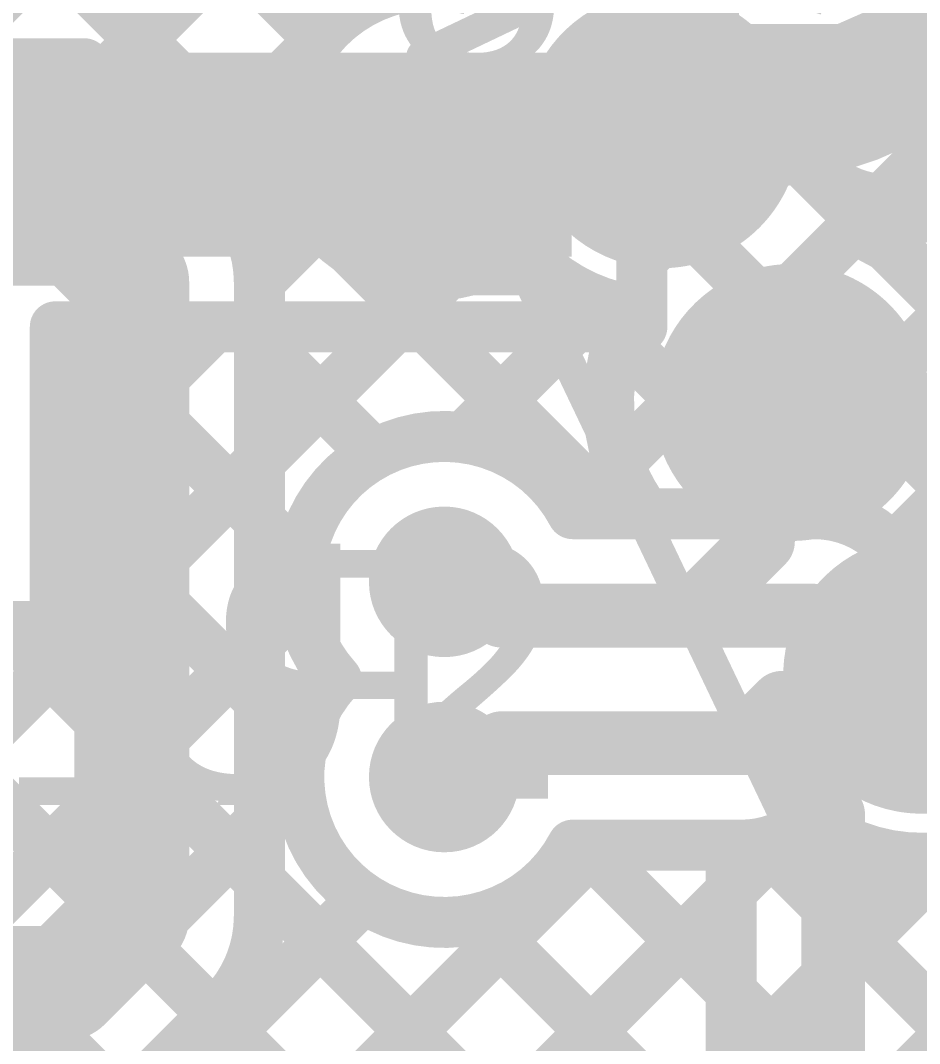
# Model space of a CAD drawing. Header units: millimetres. Extents: x -0.64 to 2.98, y -0.65 to 2.86.
# Drawn here: x 2.3775 to 2.5186, y 1.6376 to 1.7981 of the extents above; entities that cross this region are included whole.
import ezdxf

# ---------------------------------------------------------------- set-up
doc = ezdxf.new("R2010")
doc.units = ezdxf.units.MM
doc.header["$MEASUREMENT"] = 0
for name, color, linetype in [('BottomLayer', 5, 'Continuous'), ('BottomOverlay', 54, 'Continuous'), ('BottomPaste', 16, 'Continuous'), ('BottomSolder', 6, 'Continuous'), ('Mechanical2', 216, 'Continuous'), ('TopLayer', 1, 'Continuous'), ('TopOverlay', 2, 'Continuous'), ('TopPaste', 8, 'Continuous'), ('TopSolder', 216, 'Continuous'), ('ViaHoleLayer', 16, 'Continuous')]:
    doc.layers.add(name, color=color, linetype=linetype)
doc.styles.add('Arial', font='', dxfattribs={"height": 0.2})
doc.styles.get('Arial').set_extended_font_data('Arial')

# ---------------------------------------------------------------- blocks, each defined once
blk = doc.blocks.new('SPM0687LR5H_1_234')
at = {"layer": 'TopLayer'}
h = blk.add_hatch(color=1, dxfattribs=at)
edge = h.paths.add_edge_path()
edge.add_arc((-0.0474, 0.06705), 0.01772, 0, 360)
h = blk.add_hatch(color=1, dxfattribs=at)
edge = h.paths.add_edge_path()
edge.add_arc((0, 0.06705), 0.01772, 0, 360)
h = blk.add_hatch(color=1, dxfattribs=at)
edge = h.paths.add_edge_path()
edge.add_arc((0.0474, 0.06705), 0.01772, 0, 360)
at = {"layer": 'TopPaste'}
h = blk.add_hatch(color=8, dxfattribs=at)
edge = h.paths.add_edge_path()
edge.add_arc((-0.0474, 0.06705), 0.01772, 0, 360)
h = blk.add_hatch(color=8, dxfattribs=at)
edge = h.paths.add_edge_path()
edge.add_arc((0, 0.06705), 0.01772, 0, 360)
h = blk.add_hatch(color=8, dxfattribs=at)
edge = h.paths.add_edge_path()
edge.add_arc((0.0474, 0.06705), 0.01772, 0, 360)
at = {"layer": 'TopSolder'}
h = blk.add_hatch(color=216, dxfattribs=at)
edge = h.paths.add_edge_path()
edge.add_arc((-0.0474, 0.06705), 0.02172, 0, 360)
h = blk.add_hatch(color=216, dxfattribs=at)
edge = h.paths.add_edge_path()
edge.add_arc((0, 0.06705), 0.02172, 0, 360)
h = blk.add_hatch(color=216, dxfattribs=at)
edge = h.paths.add_edge_path()
edge.add_arc((0.0474, 0.06705), 0.02172, 0, 360)
at = {"layer": 'TopOverlay', "const_width": 0.005}
for points in [[(-0.07402, 0.09591), (-0.07402, -0.10591)], [(0.07402, 0.09591), (-0.07402, 0.09591)], [(0.07402, 0.09591), (0.07402, -0.10591)]]:
    blk.add_lwpolyline(points, dxfattribs=at)
at = {"layer": 'TopOverlay', "const_width": 0.0025}
for points in [[(-0.07527, 0.09591, 1), (-0.07277, 0.09591, 1)], [(-0.07527, 0.09591, 1), (-0.07277, 0.09591, 1)], [(0.07277, 0.09591, 1), (0.07527, 0.09591, 1)], [(0.07277, 0.09591, 1), (0.07527, 0.09591, 1)]]:
    blk.add_lwpolyline(points, format="xyb", close=True, dxfattribs=at)
blk = doc.blocks.new('CAP_0402_B_361')
at = {"layer": 'BottomLayer'}
for points in [[(-0.0095, 0.0125), (-0.0095, -0.0125), (-0.0275, -0.0125), (-0.0275, 0.0125)], [(0.0275, 0.0125), (0.0275, -0.0125), (0.0095, -0.0125), (0.0095, 0.0125)]]:
    blk.add_hatch(color=5, dxfattribs=at).paths.add_polyline_path(points)
at = {"layer": 'BottomPaste'}
for points in [[(-0.0095, 0.0125), (-0.0095, -0.0125), (-0.0275, -0.0125), (-0.0275, 0.0125)], [(0.0275, 0.0125), (0.0275, -0.0125), (0.0095, -0.0125), (0.0095, 0.0125)]]:
    blk.add_hatch(color=16, dxfattribs=at).paths.add_polyline_path(points)
at = {"layer": 'BottomSolder'}
for points in [[(-0.00714, 0.01486), (-0.00714, -0.01486), (-0.02986, -0.01486), (-0.02986, 0.01486)], [(0.02986, 0.01486), (0.02986, -0.01486), (0.00714, -0.01486), (0.00714, 0.01486)]]:
    blk.add_hatch(color=6, dxfattribs=at).paths.add_polyline_path(points)
at = {"layer": 'BottomOverlay', "const_width": 0.005}
for points in [[(-0.031, 0.016), (-0.031, -0.016)], [(-0.031, 0.016), (-0.011, 0.016)], [(0.011, 0.016), (0.031, 0.016)], [(0.031, 0.016), (0.031, -0.016)], [(-0.031, -0.016), (-0.011, -0.016)], [(0.011, -0.016), (0.031, -0.016)]]:
    blk.add_lwpolyline(points, dxfattribs=at)
at = {"layer": 'BottomOverlay', "const_width": 0.0025}
for points in [[(-0.03225, 0.016, 1), (-0.02975, 0.016, 1)], [(-0.03225, 0.016, 1), (-0.02975, 0.016, 1)], [(-0.01225, 0.016, 1), (-0.00975, 0.016, 1)], [(0.00975, 0.016, 1), (0.01225, 0.016, 1)], [(0.02975, 0.016, 1), (0.03225, 0.016, 1)], [(0.02975, 0.016, 1), (0.03225, 0.016, 1)], [(-0.03225, -0.016, 1), (-0.02975, -0.016, 1)], [(-0.03225, -0.016, 1), (-0.02975, -0.016, 1)], [(-0.01225, -0.016, 1), (-0.00975, -0.016, 1)], [(0.00975, -0.016, 1), (0.01225, -0.016, 1)], [(0.02975, -0.016, 1), (0.03225, -0.016, 1)], [(0.02975, -0.016, 1), (0.03225, -0.016, 1)]]:
    blk.add_lwpolyline(points, format="xyb", close=True, dxfattribs=at)
blk = doc.blocks.new('C___0402_B_365')
at = {"layer": 'BottomLayer'}
for points in [[(-0.0095, 0.0125), (-0.0095, -0.0125), (-0.0275, -0.0125), (-0.0275, 0.0125)], [(0.0275, 0.0125), (0.0275, -0.0125), (0.0095, -0.0125), (0.0095, 0.0125)]]:
    blk.add_hatch(color=5, dxfattribs=at).paths.add_polyline_path(points)
at = {"layer": 'BottomPaste'}
for points in [[(-0.0095, 0.0125), (-0.0095, -0.0125), (-0.0275, -0.0125), (-0.0275, 0.0125)], [(0.0275, 0.0125), (0.0275, -0.0125), (0.0095, -0.0125), (0.0095, 0.0125)]]:
    blk.add_hatch(color=16, dxfattribs=at).paths.add_polyline_path(points)
at = {"layer": 'BottomSolder'}
for points in [[(-0.00714, 0.01486), (-0.00714, -0.01486), (-0.02986, -0.01486), (-0.02986, 0.01486)], [(0.02986, 0.01486), (0.02986, -0.01486), (0.00714, -0.01486), (0.00714, 0.01486)]]:
    blk.add_hatch(color=6, dxfattribs=at).paths.add_polyline_path(points)
at = {"layer": 'BottomOverlay', "const_width": 0.005}
for points in [[(-0.031, 0.016), (-0.031, -0.016)], [(-0.031, 0.016), (-0.011, 0.016)], [(0.011, 0.016), (0.031, 0.016)], [(0.031, 0.016), (0.031, -0.016)], [(-0.031, -0.016), (-0.011, -0.016)], [(0.011, -0.016), (0.031, -0.016)]]:
    blk.add_lwpolyline(points, dxfattribs=at)
at = {"layer": 'BottomOverlay', "const_width": 0.0025}
for points in [[(-0.03225, 0.016, 1), (-0.02975, 0.016, 1)], [(-0.03225, 0.016, 1), (-0.02975, 0.016, 1)], [(-0.01225, 0.016, 1), (-0.00975, 0.016, 1)], [(0.00975, 0.016, 1), (0.01225, 0.016, 1)], [(0.02975, 0.016, 1), (0.03225, 0.016, 1)], [(0.02975, 0.016, 1), (0.03225, 0.016, 1)], [(-0.03225, -0.016, 1), (-0.02975, -0.016, 1)], [(-0.03225, -0.016, 1), (-0.02975, -0.016, 1)], [(-0.01225, -0.016, 1), (-0.00975, -0.016, 1)], [(0.00975, -0.016, 1), (0.01225, -0.016, 1)], [(0.02975, -0.016, 1), (0.03225, -0.016, 1)], [(0.02975, -0.016, 1), (0.03225, -0.016, 1)]]:
    blk.add_lwpolyline(points, format="xyb", close=True, dxfattribs=at)

msp = doc.modelspace()

# ---------------------------------------------------------------- hatches: boundary and pattern name
at = {"layer": 'BottomLayer'}
msp.add_hatch(color=5, dxfattribs=at).paths.add_polyline_path([(2.343, 1.761), (2.464, 1.761), (2.464, 1.793), (2.343, 1.793)])
h = msp.add_hatch(color=5, dxfattribs=at)
edge = h.paths.add_edge_path()
edge.add_arc((2.44208, 1.78092), 0.01181, 0, 360)
h = msp.add_hatch(color=5, dxfattribs=at)
edge = h.paths.add_edge_path()
edge.add_arc((2.444, 1.71), 0.01181, 0, 360)
h = msp.add_hatch(color=5, dxfattribs=at)
edge = h.paths.add_edge_path()
edge.add_arc((2.444, 1.67938), 0.01181, 0, 360)
at = {"layer": 'BottomSolder'}
h = msp.add_hatch(color=6, dxfattribs=at)
edge = h.paths.add_edge_path()
edge.add_arc((2.44208, 1.78092), 0.00791, 0, 360)
h = msp.add_hatch(color=6, dxfattribs=at)
edge = h.paths.add_edge_path()
edge.add_arc((2.444, 1.71), 0.00791, 0, 360)
h = msp.add_hatch(color=6, dxfattribs=at)
edge = h.paths.add_edge_path()
edge.add_arc((2.444, 1.67938), 0.00791, 0, 360)
at = {"layer": 'TopLayer'}
h = msp.add_hatch(color=1, dxfattribs=at)
edge = h.paths.add_edge_path()
edge.add_arc((2.44208, 1.78092), 0.01181, 0, 360)
h = msp.add_hatch(color=1, dxfattribs=at)
edge = h.paths.add_edge_path()
edge.add_arc((2.444, 1.71), 0.01181, 0, 360)
h = msp.add_hatch(color=1, dxfattribs=at)
edge = h.paths.add_edge_path()
edge.add_arc((2.444, 1.67938), 0.01181, 0, 360)
at = {"layer": 'TopSolder'}
h = msp.add_hatch(color=216, dxfattribs=at)
edge = h.paths.add_edge_path()
edge.add_arc((2.44208, 1.78092), 0.00791, 0, 360)
h = msp.add_hatch(color=216, dxfattribs=at)
edge = h.paths.add_edge_path()
edge.add_arc((2.444, 1.71), 0.00791, 0, 360)
h = msp.add_hatch(color=216, dxfattribs=at)
edge = h.paths.add_edge_path()
edge.add_arc((2.444, 1.67938), 0.00791, 0, 360)
at = {"layer": 'ViaHoleLayer'}
h = msp.add_hatch(color=16, dxfattribs=at)
edge = h.paths.add_edge_path()
edge.add_arc((2.44208, 1.78092), 0.00591, 0, 360)
h = msp.add_hatch(color=16, dxfattribs=at)
edge = h.paths.add_edge_path()
edge.add_arc((2.444, 1.71), 0.00591, 0, 360)
h = msp.add_hatch(color=16, dxfattribs=at)
edge = h.paths.add_edge_path()
edge.add_arc((2.444, 1.67938), 0.00591, 0, 360)

# ---------------------------------------------------------------- linework, layer by layer
at = {"layer": 'BottomLayer'}
for points, const_width in [([(2.46389, 1.72117), (2.53622, 1.7935)], 0.008), ([(2.475, 1.76057), (2.50793, 1.7935)], 0.008), ([(2.485, 1.7935), (2.54931, 1.7935)], 0.008), ([(2.51093, 1.7935), (2.623, 1.68143)], 0.008), ([(2.475, 1.75), (2.475, 1.791)], 0.008), ([(2.475, 1.791), (2.485, 1.791)], 0.008), ([(2.485, 1.79114), (2.623, 1.65314)], 0.008), ([(2.49169, 1.72069), (2.5569, 1.7859)], 0.008), ([(2.475, 1.77286), (2.623, 1.62486)], 0.008), ([(2.51436, 1.71507), (2.56292, 1.76364)], 0.008), ([(2.34594, 1.65979), (2.43615, 1.75)], 0.008), ([(2.383, 1.75), (2.475, 1.75)], 0.008), ([(2.383, 1.72514), (2.40786, 1.75)], 0.008), ([(2.383, 1.703), (2.383, 1.75)], 0.008), ([(2.38472, 1.75), (2.42143, 1.71329)], 0.008), ([(2.41301, 1.75), (2.43302, 1.72999)], 0.008), ([(2.44129, 1.75), (2.4706, 1.72069)], 0.008), ([(2.44704, 1.73261), (2.46443, 1.75)], 0.008), ([(2.46958, 1.75), (2.49889, 1.72069)], 0.008), ([(2.383, 1.72344), (2.4218, 1.68464)], 0.008), ([(2.46415, 1.72069), (2.50212, 1.72069)], 0.008), ([(2.51344, 1.71599), (2.5363, 1.69313)], 0.008), ([(2.44031, 1.71), (2.444, 1.71)], 0.01), ([(2.444, 1.71), (2.44769, 1.71)], 0.01), ([(2.44769, 1.71), (2.453, 1.70469)], 0.01), ([(2.33734, 1.62291), (2.42139, 1.70696)], 0.008), ([(2.453, 1.70469), (2.50212, 1.70469)], 0.01), ([(2.50212, 1.70469), (2.525, 1.6818)], 0.01), ([(2.34594, 1.703), (2.383, 1.703)], 0.008), ([(2.34687, 1.703), (2.489, 1.56087)], 0.008), ([(2.37515, 1.703), (2.489, 1.58915)], 0.008), ([(2.44769, 1.67938), (2.453, 1.68469)], 0.01), ([(2.453, 1.68469), (2.49383, 1.68469)], 0.01), ([(2.49383, 1.68469), (2.505, 1.67352)], 0.01), ([(2.44031, 1.67938), (2.444, 1.67938)], 0.01), ([(2.444, 1.67938), (2.44769, 1.67938)], 0.01), ([(2.34271, 1.59999), (2.42121, 1.67849)], 0.008), ([(2.34594, 1.67565), (2.489, 1.53259)], 0.008), ([(2.505, 1.474), (2.505, 1.67352)], 0.01), ([(2.363, 1.56371), (2.46797, 1.66869)], 0.008), ([(2.46415, 1.66869), (2.4872, 1.66869)], 0.008), ([(2.46603, 1.66869), (2.489, 1.64572)], 0.008), ([(2.489, 1.48063), (2.489, 1.66689)], 0.008), ([(2.348, 1.577), (2.43138, 1.66038)], 0.008), ([(2.363, 1.53543), (2.489, 1.66143)], 0.008), ([(2.44926, 1.65718), (2.489, 1.61744)], 0.008)]:
    msp.add_lwpolyline(points, dxfattribs=dict(at, const_width=const_width))
for points, const_width in [([(2.483, 1.7935, 1), (2.487, 1.7935, 1)], 0.004), ([(2.50593, 1.7935, 1), (2.50993, 1.7935, 1)], 0.004), ([(2.50893, 1.7935, 1), (2.51293, 1.7935, 1)], 0.004), ([(2.473, 1.791, 1), (2.477, 1.791, 1)], 0.004), ([(2.473, 1.791, 1), (2.477, 1.791, 1)], 0.004), ([(2.483, 1.79114, 1), (2.487, 1.79114, 1)], 0.004), ([(2.483, 1.791, 1), (2.487, 1.791, 1)], 0.004), ([(2.473, 1.77286, 1), (2.477, 1.77286, 1)], 0.004), ([(2.473, 1.76057, 1), (2.477, 1.76057, 1)], 0.004), ([(2.381, 1.75, 1), (2.385, 1.75, 1)], 0.004), ([(2.381, 1.75, 1), (2.385, 1.75, 1)], 0.004), ([(2.38272, 1.75, 1), (2.38672, 1.75, 1)], 0.004), ([(2.40586, 1.75, 1), (2.40986, 1.75, 1)], 0.004), ([(2.41101, 1.75, 1), (2.41501, 1.75, 1)], 0.004), ([(2.43415, 1.75, 1), (2.43815, 1.75, 1)], 0.004), ([(2.43929, 1.75, 1), (2.44329, 1.75, 1)], 0.004), ([(2.46243, 1.75, 1), (2.46643, 1.75, 1)], 0.004), ([(2.46758, 1.75, 1), (2.47158, 1.75, 1)], 0.004), ([(2.473, 1.75, 1), (2.477, 1.75, 1)], 0.004), ([(2.473, 1.75, 1), (2.477, 1.75, 1)], 0.004), ([(2.44504, 1.73261, 1), (2.44904, 1.73261, 1)], 0.004), ([(2.43102, 1.72999, 1), (2.43502, 1.72999, 1)], 0.004), ([(2.381, 1.72514, 1), (2.385, 1.72514, 1)], 0.004), ([(2.381, 1.72344, 1), (2.385, 1.72344, 1)], 0.004), ([(2.46189, 1.72117, 1), (2.46589, 1.72117, 1)], 0.004), ([(2.46215, 1.72069, 1), (2.46615, 1.72069, 1)], 0.004), ([(2.46215, 1.72069, 1), (2.46615, 1.72069, 1)], 0.004), ([(2.4686, 1.72069, 1), (2.4726, 1.72069, 1)], 0.004), ([(2.48969, 1.72069, 1), (2.49369, 1.72069, 1)], 0.004), ([(2.49689, 1.72069, 1), (2.50089, 1.72069, 1)], 0.004), ([(2.50012, 1.72069, 1), (2.50412, 1.72069, 1)], 0.004), ([(2.50012, 1.72069, 1), (2.50412, 1.72069, 1)], 0.004), ([(2.50012, 1.72069, 1), (2.50412, 1.72069, 1)], 0.004), ([(2.51143, 1.716, 1), (2.51543, 1.716, 1)], 0.004), ([(2.51144, 1.71599, 1), (2.51544, 1.71599, 1)], 0.004), ([(2.51144, 1.71599, 1), (2.51544, 1.71599, 1)], 0.004), ([(2.51236, 1.71507, 1), (2.51636, 1.71507, 1)], 0.004), ([(2.41943, 1.71329, 1), (2.42343, 1.71329, 1)], 0.004), ([(2.43781, 1.71, 1), (2.44281, 1.71, 1)], 0.005), ([(2.4415, 1.71, 1), (2.4465, 1.71, 1)], 0.005), ([(2.4415, 1.71, 1), (2.4465, 1.71, 1)], 0.005), ([(2.44519, 1.71, 1), (2.45019, 1.71, 1)], 0.005), ([(2.44519, 1.71, 1), (2.45019, 1.71, 1)], 0.005), ([(2.41939, 1.70696, 1), (2.42339, 1.70696, 1)], 0.004), ([(2.4505, 1.70469, 1), (2.4555, 1.70469, 1)], 0.005), ([(2.4505, 1.70469, 1), (2.4555, 1.70469, 1)], 0.005), ([(2.49962, 1.70469, 1), (2.50462, 1.70469, 1)], 0.005), ([(2.49962, 1.70469, 1), (2.50462, 1.70469, 1)], 0.005), ([(2.37315, 1.703, 1), (2.37715, 1.703, 1)], 0.004), ([(2.381, 1.703, 1), (2.385, 1.703, 1)], 0.004), ([(2.381, 1.703, 1), (2.385, 1.703, 1)], 0.004), ([(2.42509, 1.69469, 1), (2.42909, 1.69469, 1)], 0.004), ([(2.42509, 1.69469, 1), (2.42909, 1.69469, 1)], 0.004), ([(2.4198, 1.68464, 1), (2.4238, 1.68464, 1)], 0.004), ([(2.4505, 1.68469, 1), (2.4555, 1.68469, 1)], 0.005), ([(2.4505, 1.68469, 1), (2.4555, 1.68469, 1)], 0.005), ([(2.49133, 1.68469, 1), (2.49633, 1.68469, 1)], 0.005), ([(2.49133, 1.68469, 1), (2.49633, 1.68469, 1)], 0.005), ([(2.43781, 1.67938, 1), (2.44281, 1.67938, 1)], 0.005), ([(2.4415, 1.67938, 1), (2.4465, 1.67938, 1)], 0.005), ([(2.4415, 1.67938, 1), (2.4465, 1.67938, 1)], 0.005), ([(2.44519, 1.67938, 1), (2.45019, 1.67938, 1)], 0.005), ([(2.44519, 1.67938, 1), (2.45019, 1.67938, 1)], 0.005), ([(2.41921, 1.67849, 1), (2.42321, 1.67849, 1)], 0.004), ([(2.5025, 1.67352, 1), (2.5075, 1.67352, 1)], 0.005), ([(2.5025, 1.67352, 1), (2.5075, 1.67352, 1)], 0.005), ([(2.46215, 1.66869, 1), (2.46615, 1.66869, 1)], 0.004), ([(2.46215, 1.66869, 1), (2.46615, 1.66869, 1)], 0.004), ([(2.46403, 1.66869, 1), (2.46803, 1.66869, 1)], 0.004), ([(2.46597, 1.66869, 1), (2.46997, 1.66869, 1)], 0.004), ([(2.4852, 1.66869, 1), (2.4892, 1.66869, 1)], 0.004), ([(2.487, 1.66689, 1), (2.491, 1.66689, 1)], 0.004), ([(2.42938, 1.66038, 1), (2.43338, 1.66038, 1)], 0.004), ([(2.487, 1.66143, 1), (2.491, 1.66143, 1)], 0.004), ([(2.44726, 1.65718, 1), (2.45126, 1.65718, 1)], 0.004), ([(2.487, 1.64572, 1), (2.491, 1.64572, 1)], 0.004)]:
    msp.add_lwpolyline(points, format="xyb", close=True, dxfattribs=dict(at, const_width=const_width))
at = {"layer": 'BottomLayer', "const_width": 0.008}
for points in [[(2.42709, 1.69469, -1.132461), (2.46415, 1.72069)], [(2.50212, 1.72069, -0.198912), (2.51343, 1.716)], [(2.50212, 1.72069, -0.199231), (2.51344, 1.71599)], [(2.46415, 1.66869, -1.132461), (2.42709, 1.69469)]]:
    msp.add_lwpolyline(points, format="xyb", dxfattribs=at)
at = {"layer": 'Mechanical2', "const_width": 0.01}
msp.add_lwpolyline([(1.75783, 2.80917, -6.230382), (0.64896, 2.81029)], format="xyb", dxfattribs=at)
at = {"layer": 'TopLayer'}
for points, const_width in [([(2.561, 1.86384, -0.414214), (2.47808, 1.78092)], 0.022), ([(2.44811, 1.75892, -1.310882), (2.44811, 1.80292)], 0.008), ([(2.38753, 1.78544, -0.186064), (2.40068, 1.77961)], 0.008), ([(2.38753, 1.78544, -0.186645), (2.40071, 1.77957)], 0.008), ([(2.54445, 1.78258, -0.092433), (2.51071, 1.76412)], 0.008), ([(2.40911, 1.77117, -0.199496), (2.415, 1.757)], 0.008), ([(2.40914, 1.77114, -0.198912), (2.415, 1.757)], 0.008), ([(2.51071, 1.76412, -0.173235), (2.5244, 1.7505)], 0.008), ([(2.47365, 1.75255, -0.136613), (2.45962, 1.75892)], 0.008), ([(2.47256, 1.72577, -0.247579), (2.47365, 1.75255)], 0.008), ([(2.42709, 1.69469, -1.132461), (2.46415, 1.72069)], 0.008), ([(2.47567, 1.72069, -0.05202), (2.47256, 1.72577)], 0.008), ([(2.46415, 1.66869, -1.132461), (2.42709, 1.69469)], 0.008), ([(2.54761, 1.69535, -0.624535), (2.50123, 1.67271)], 0.008), ([(2.50123, 1.67271, -0.183073), (2.49063, 1.66869)], 0.008), ([(2.50123, 1.67271, -0.183073), (2.49063, 1.66869)], 0.008), ([(2.415, 1.65754, -0.199496), (2.40911, 1.64337)], 0.008), ([(2.415, 1.65754, -0.198912), (2.40914, 1.6434)], 0.008)]:
    msp.add_lwpolyline(points, format="xyb", dxfattribs=dict(at, const_width=const_width))
for points, const_width in [([(2.36023, 1.83106), (2.42326, 1.76803)], 0.008), ([(2.36429, 1.79127), (2.40407, 1.83106)], 0.008), ([(2.38851, 1.83106), (2.42433, 1.79525)], 0.008), ([(2.38753, 1.78623), (2.42197, 1.82068)], 0.008), ([(2.42958, 1.8), (2.44681, 1.81723)], 0.008), ([(2.40493, 1.77535), (2.423, 1.79342)], 0.008), ([(2.328, 1.79127), (2.38753, 1.79127)], 0.008), ([(2.38753, 1.78544), (2.38753, 1.79127)], 0.008), ([(2.44208, 1.78092), (2.47808, 1.78092)], 0.022), ([(2.40071, 1.77957), (2.40911, 1.77117)], 0.008), ([(2.35187, 1.76546), (2.38654, 1.76546)], 0.018), ([(2.38654, 1.76546), (2.395, 1.757)], 0.018), ([(2.415, 1.75714), (2.42439, 1.76652)], 0.008), ([(2.395, 1.65754), (2.395, 1.757)], 0.018), ([(2.4292, 1.7621), (2.4706, 1.72069)], 0.008), ([(2.415, 1.72885), (2.44437, 1.75822)], 0.008), ([(2.44811, 1.75892), (2.45962, 1.75892)], 0.008), ([(2.415, 1.65754), (2.415, 1.757)], 0.008), ([(2.46325, 1.75633), (2.47153, 1.74804)], 0.008), ([(2.44704, 1.73261), (2.46834, 1.7539)], 0.008), ([(2.415, 1.74801), (2.43302, 1.72999)], 0.008), ([(2.494, 1.73366), (2.49848, 1.73814)], 0.01), ([(2.494, 1.71635), (2.494, 1.73366)], 0.01), ([(2.38753, 1.50339), (2.61618, 1.73205)], 0.008), ([(2.46389, 1.72117), (2.47138, 1.72866)], 0.008), ([(2.415, 1.71972), (2.42143, 1.71329)], 0.008), ([(2.46415, 1.72069), (2.47567, 1.72069)], 0.008), ([(2.48235, 1.70469), (2.494, 1.71635)], 0.01), ([(2.415, 1.70057), (2.42139, 1.70696)], 0.008), ([(2.453, 1.70469), (2.48235, 1.70469)], 0.01), ([(2.51456, 1.69102), (2.51889, 1.69535)], 0.01), ([(2.415, 1.69144), (2.4218, 1.68464)], 0.008), ([(2.49063, 1.68469), (2.49696, 1.69102)], 0.01), ([(2.49696, 1.69102), (2.51456, 1.69102)], 0.01), ([(2.453, 1.68469), (2.49063, 1.68469)], 0.01), ([(2.415, 1.67228), (2.42121, 1.67849)], 0.008), ([(2.34984, 1.52227), (2.49812, 1.67055)], 0.008), ([(2.331, 1.53171), (2.46797, 1.66869)], 0.008), ([(2.46415, 1.66869), (2.49063, 1.66869)], 0.008), ([(2.46603, 1.66869), (2.70674, 1.42799)], 0.008), ([(2.49397, 1.66904), (2.70674, 1.45627)], 0.008), ([(2.37813, 1.52227), (2.52275, 1.6669)], 0.008), ([(2.38446, 1.647), (2.395, 1.65754)], 0.018), ([(2.415, 1.66315), (2.70674, 1.37142)], 0.008), ([(2.331, 1.56), (2.43138, 1.66038)], 0.008), ([(2.44926, 1.65718), (2.70674, 1.3997)], 0.008), ([(2.2885, 1.647), (2.38446, 1.647)], 0.018), ([(2.39863, 1.63289), (2.40911, 1.64337)], 0.008), ([(2.40781, 1.64207), (2.70674, 1.34313)], 0.008)]:
    msp.add_lwpolyline(points, dxfattribs=dict(at, const_width=const_width))
for points, const_width in [([(2.42758, 1.8, 1), (2.43158, 1.8, 1)], 0.004), ([(2.42233, 1.79525, 1), (2.42633, 1.79525, 1)], 0.004), ([(2.421, 1.79342, 1), (2.425, 1.79342, 1)], 0.004), ([(2.38553, 1.79127, 1), (2.38953, 1.79127, 1)], 0.004), ([(2.38553, 1.79127, 1), (2.38953, 1.79127, 1)], 0.004), ([(2.43658, 1.78092, 1), (2.44758, 1.78092, 1)], 0.011), ([(2.47258, 1.78092, 1), (2.48358, 1.78092, 1)], 0.011), ([(2.47258, 1.78092, 1), (2.48358, 1.78092, 1)], 0.011), ([(2.38553, 1.78623, 1), (2.38953, 1.78623, 1)], 0.004), ([(2.38553, 1.78544, 1), (2.38953, 1.78544, 1)], 0.004), ([(2.38553, 1.78544, 1), (2.38953, 1.78544, 1)], 0.004), ([(2.38553, 1.78544, 1), (2.38953, 1.78544, 1)], 0.004), ([(2.39868, 1.77961, 1), (2.40268, 1.77961, 1)], 0.004), ([(2.39871, 1.77957, 1), (2.40271, 1.77957, 1)], 0.004), ([(2.39871, 1.77957, 1), (2.40271, 1.77957, 1)], 0.004), ([(2.40293, 1.77535, 1), (2.40693, 1.77535, 1)], 0.004), ([(2.40711, 1.77117, 1), (2.41111, 1.77117, 1)], 0.004), ([(2.40711, 1.77117, 1), (2.41111, 1.77117, 1)], 0.004), ([(2.40714, 1.77114, 1), (2.41114, 1.77114, 1)], 0.004), ([(2.38204, 1.76546, 1), (2.39104, 1.76546, 1)], 0.009), ([(2.38204, 1.76546, 1), (2.39104, 1.76546, 1)], 0.009), ([(2.42126, 1.76803, 1), (2.42526, 1.76803, 1)], 0.004), ([(2.42239, 1.76652, 1), (2.42639, 1.76652, 1)], 0.004), ([(2.50871, 1.76412, 1), (2.51271, 1.76412, 1)], 0.004), ([(2.50871, 1.76412, 1), (2.51271, 1.76412, 1)], 0.004), ([(2.3905, 1.757, 1), (2.3995, 1.757, 1)], 0.009), ([(2.3905, 1.757, 1), (2.3995, 1.757, 1)], 0.009), ([(2.4272, 1.7621, 1), (2.4312, 1.7621, 1)], 0.004), ([(2.44237, 1.75822, 1), (2.44637, 1.75822, 1)], 0.004), ([(2.44611, 1.75892, 1), (2.45011, 1.75892, 1)], 0.004), ([(2.44611, 1.75892, 1), (2.45011, 1.75892, 1)], 0.004), ([(2.45762, 1.75892, 1), (2.46162, 1.75892, 1)], 0.004), ([(2.45762, 1.75892, 1), (2.46162, 1.75892, 1)], 0.004), ([(2.413, 1.75714, 1), (2.417, 1.75714, 1)], 0.004), ([(2.413, 1.757, 1), (2.417, 1.757, 1)], 0.004), ([(2.413, 1.757, 1), (2.417, 1.757, 1)], 0.004), ([(2.413, 1.757, 1), (2.417, 1.757, 1)], 0.004), ([(2.46125, 1.75633, 1), (2.46525, 1.75633, 1)], 0.004), ([(2.46634, 1.7539, 1), (2.47034, 1.7539, 1)], 0.004), ([(2.47165, 1.75255, 1), (2.47565, 1.75255, 1)], 0.004), ([(2.47165, 1.75255, 1), (2.47565, 1.75255, 1)], 0.004), ([(2.413, 1.74801, 1), (2.417, 1.74801, 1)], 0.004), ([(2.46953, 1.74804, 1), (2.47353, 1.74804, 1)], 0.004), ([(2.49598, 1.73814, 1), (2.50098, 1.73814, 1)], 0.005), ([(2.4915, 1.73366, 1), (2.4965, 1.73366, 1)], 0.005), ([(2.4915, 1.73366, 1), (2.4965, 1.73366, 1)], 0.005), ([(2.44504, 1.73261, 1), (2.44904, 1.73261, 1)], 0.004), ([(2.43102, 1.72999, 1), (2.43502, 1.72999, 1)], 0.004), ([(2.413, 1.72885, 1), (2.417, 1.72885, 1)], 0.004), ([(2.46938, 1.72866, 1), (2.47338, 1.72866, 1)], 0.004), ([(2.47056, 1.72577, 1), (2.47456, 1.72577, 1)], 0.004), ([(2.47056, 1.72577, 1), (2.47456, 1.72577, 1)], 0.004), ([(2.413, 1.71972, 1), (2.417, 1.71972, 1)], 0.004), ([(2.46189, 1.72117, 1), (2.46589, 1.72117, 1)], 0.004), ([(2.46215, 1.72069, 1), (2.46615, 1.72069, 1)], 0.004), ([(2.46215, 1.72069, 1), (2.46615, 1.72069, 1)], 0.004), ([(2.4686, 1.72069, 1), (2.4726, 1.72069, 1)], 0.004), ([(2.47367, 1.72069, 1), (2.47767, 1.72069, 1)], 0.004), ([(2.47367, 1.72069, 1), (2.47767, 1.72069, 1)], 0.004), ([(2.4915, 1.71635, 1), (2.4965, 1.71635, 1)], 0.005), ([(2.4915, 1.71635, 1), (2.4965, 1.71635, 1)], 0.005), ([(2.41943, 1.71329, 1), (2.42343, 1.71329, 1)], 0.004), ([(2.41939, 1.70696, 1), (2.42339, 1.70696, 1)], 0.004), ([(2.4505, 1.70469, 1), (2.4555, 1.70469, 1)], 0.005), ([(2.47985, 1.70469, 1), (2.48485, 1.70469, 1)], 0.005), ([(2.47985, 1.70469, 1), (2.48485, 1.70469, 1)], 0.005), ([(2.413, 1.70057, 1), (2.417, 1.70057, 1)], 0.004), ([(2.51639, 1.69535, 1), (2.52139, 1.69535, 1)], 0.005), ([(2.42509, 1.69469, 1), (2.42909, 1.69469, 1)], 0.004), ([(2.42509, 1.69469, 1), (2.42909, 1.69469, 1)], 0.004), ([(2.413, 1.69144, 1), (2.417, 1.69144, 1)], 0.004), ([(2.49446, 1.69102, 1), (2.49946, 1.69102, 1)], 0.005), ([(2.49446, 1.69102, 1), (2.49946, 1.69102, 1)], 0.005), ([(2.51206, 1.69102, 1), (2.51706, 1.69102, 1)], 0.005), ([(2.51206, 1.69102, 1), (2.51706, 1.69102, 1)], 0.005), ([(2.4198, 1.68464, 1), (2.4238, 1.68464, 1)], 0.004), ([(2.4505, 1.68469, 1), (2.4555, 1.68469, 1)], 0.005), ([(2.48813, 1.68469, 1), (2.49313, 1.68469, 1)], 0.005), ([(2.48813, 1.68469, 1), (2.49313, 1.68469, 1)], 0.005), ([(2.41921, 1.67849, 1), (2.42321, 1.67849, 1)], 0.004), ([(2.413, 1.67228, 1), (2.417, 1.67228, 1)], 0.004), ([(2.49923, 1.67271, 1), (2.50323, 1.67271, 1)], 0.004), ([(2.49923, 1.67271, 1), (2.50323, 1.67271, 1)], 0.004), ([(2.49923, 1.67271, 1), (2.50323, 1.67271, 1)], 0.004), ([(2.49612, 1.67055, 1), (2.50012, 1.67055, 1)], 0.004), ([(2.46215, 1.66869, 1), (2.46615, 1.66869, 1)], 0.004), ([(2.46215, 1.66869, 1), (2.46615, 1.66869, 1)], 0.004), ([(2.46403, 1.66869, 1), (2.46803, 1.66869, 1)], 0.004), ([(2.46597, 1.66869, 1), (2.46997, 1.66869, 1)], 0.004), ([(2.48863, 1.66869, 1), (2.49263, 1.66869, 1)], 0.004), ([(2.48863, 1.66869, 1), (2.49263, 1.66869, 1)], 0.004), ([(2.48863, 1.66869, 1), (2.49263, 1.66869, 1)], 0.004), ([(2.49197, 1.66904, 1), (2.49597, 1.66904, 1)], 0.004), ([(2.3905, 1.65754, 1), (2.3995, 1.65754, 1)], 0.009), ([(2.3905, 1.65754, 1), (2.3995, 1.65754, 1)], 0.009), ([(2.413, 1.66315, 1), (2.417, 1.66315, 1)], 0.004), ([(2.42938, 1.66038, 1), (2.43338, 1.66038, 1)], 0.004), ([(2.413, 1.65754, 1), (2.417, 1.65754, 1)], 0.004), ([(2.413, 1.65754, 1), (2.417, 1.65754, 1)], 0.004), ([(2.413, 1.65754, 1), (2.417, 1.65754, 1)], 0.004), ([(2.44726, 1.65718, 1), (2.45126, 1.65718, 1)], 0.004), ([(2.37996, 1.647, 1), (2.38896, 1.647, 1)], 0.009), ([(2.37996, 1.647, 1), (2.38896, 1.647, 1)], 0.009), ([(2.40711, 1.64337, 1), (2.41111, 1.64337, 1)], 0.004), ([(2.40711, 1.64337, 1), (2.41111, 1.64337, 1)], 0.004), ([(2.40714, 1.6434, 1), (2.41114, 1.6434, 1)], 0.004), ([(2.40581, 1.64207, 1), (2.40981, 1.64207, 1)], 0.004)]:
    msp.add_lwpolyline(points, format="xyb", close=True, dxfattribs=dict(at, const_width=const_width))

# ---------------------------------------------------------------- block references
for name, p, rotation in [('SPM0687LR5H_1_234', (2.559, 1.767), 115.5), ('CAP_0402_B_361', (2.367, 1.799), 90), ('C___0402_B_365', (2.411, 1.799), 90)]:
    msp.add_blockref(name, p, dxfattribs=dict(rotation=rotation))

# ---------------------------------------------------------------- texts
at = {"layer": 'BottomOverlay', "style": 'Arial', "text_generation_flag": 2}
for s, p in [('C18', (2.53598, 1.77001)), ('R10', (2.44598, 1.67501))]:
    msp.add_text(s, height=0.04, dxfattribs=at).set_placement(p)
at = {"layer": 'TopOverlay', "style": 'Arial'}
msp.add_text('U2', height=0.04, dxfattribs=at).set_placement((2.39168, 1.67601))

doc.saveas('drawing.dxf')
